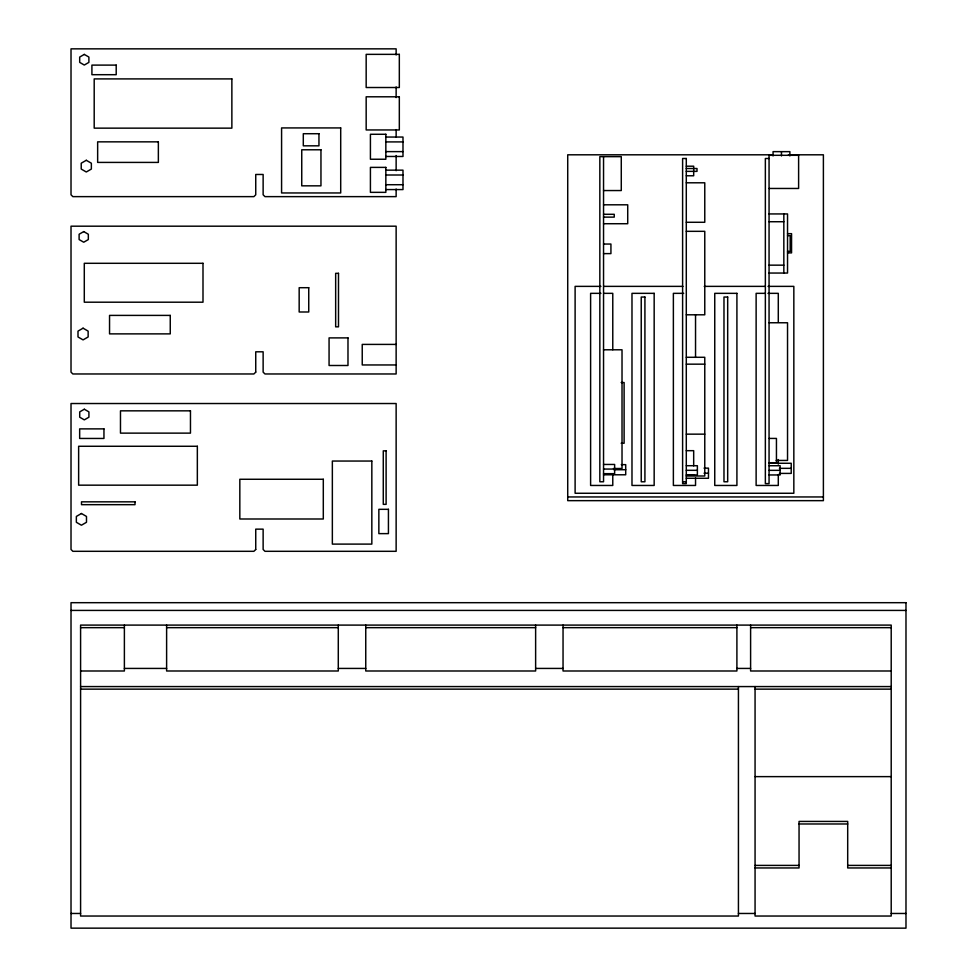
<?xml version="1.0" encoding="UTF-8"?>
<svg xmlns="http://www.w3.org/2000/svg" width="977" height="977" viewBox="0 0 977 977"><rect width="100%" height="100%" fill="white"/><g stroke="black" fill="none" stroke-linecap="round" stroke-linejoin="round"><path stroke-width="1.47" d="M385.842 137.049L402.988 137.049L402.988 156.467L385.842 156.467M385.842 141.909L402.988 141.909M385.842 151.618L402.988 151.618M773.173 154.806L567.722 154.806L567.722 500.651L823.391 500.651L823.391 154.806L788.39 154.806M769.058 158.494L765.357 158.494L765.357 483.615L769.058 483.615L769.058 155.306L798.612 155.306L798.612 188.463L769.058 188.463M686.294 166.2L693.682 166.2L693.682 175.775L686.294 175.775M686.294 168.52L697.004 168.52L697.004 171.366L686.294 171.366M385.842 170.157L402.988 170.157L402.988 189.575L385.842 189.575M385.842 175.005L402.988 175.005M686.294 182.797L704.771 182.797L704.771 222.28L686.294 222.28M385.842 184.714L402.988 184.714M603.542 190.552L621.274 190.552L621.274 156.65L599.841 156.65L599.841 481.771L603.542 481.771L603.542 156.65M603.542 204.804L627.722 204.804L627.722 223.721L603.542 223.721M769.058 213.939L787.535 213.939L787.535 273.047L769.058 273.047M603.542 214.293L614.24 214.293L614.24 217.126L603.542 217.126M769.058 221.73L783.835 221.73M686.294 231.329L704.771 231.329L704.771 314.802L686.294 314.802M787.535 233.674L791.553 233.674L791.553 252.884L787.535 252.884M787.535 235.677L790.185 235.677L790.185 251.345L787.535 251.345M603.542 244.042L610.93 244.042L610.93 253.617L603.542 253.617M769.058 265.158L783.835 265.158M600.94 286.371L575.111 286.371L575.111 493.263L793.837 493.263L793.837 286.371L768.007 286.371M603.969 286.371L682.96 286.371M704.222 286.371L764.979 286.371M600.953 293.344L590.609 293.344L590.609 485.459L612.774 485.459L612.774 474.785M603.908 293.344L612.774 293.344L612.774 349.766M683.717 293.344L673.373 293.344L673.373 485.459L695.539 485.459L695.539 477.838M764.991 293.344L756.125 293.344L756.125 485.459L778.29 485.459L778.29 474.785M767.946 293.344L778.29 293.344L778.29 322.312M769.058 322.764L787.535 322.764L787.535 460.436L776.165 460.436M396.137 344.405L362.235 344.405L362.235 364.958L396.137 364.958M603.542 349.79L622.019 349.79L622.019 468.496L613.483 468.496M686.294 357.289L704.771 357.289L704.771 475.994L686.294 475.994M686.294 364.165L704.771 364.165M621.177 382.532L624.108 382.532L624.108 443.24L621.177 443.24M686.294 434.154L704.771 434.154M769.058 438.429L776.446 438.429L776.446 462.719L769.058 462.719M686.294 450.678L693.682 450.678L693.682 465.858M769.058 463.269L791.223 463.269L791.223 473.405L779.402 473.405M603.542 464.454L614.631 464.454L614.631 473.674L603.542 473.674M621.274 464.649L625.707 464.649L625.707 474.785L603.542 474.785M686.294 465.711L697.383 465.711L697.383 474.92L686.294 474.92L693.682 474.969M769.058 465.736L780.134 465.736L780.134 474.956L769.058 474.956M704.038 468.142L708.472 468.142L708.472 478.278L686.294 478.278M779.402 468.337L791.223 468.337M603.542 469.058L614.631 469.058M613.886 469.717L625.707 469.717M686.294 470.316L697.383 470.316M769.058 470.34L780.134 470.34M704.038 473.21L708.472 473.21M682.605 481.771L686.294 481.771M567.722 496.951L823.391 496.951M71.016 610.417L905.984 610.417M80.59 627.661L124.384 627.661M166.615 627.661L338.286 627.661M365.752 627.661L535.628 627.661M563.045 627.661L736.902 627.661M750.605 627.661L891.207 627.661M124.384 668.427L166.615 668.427M338.286 668.427L365.752 668.427M535.628 668.427L563.045 668.427M736.902 668.427L750.605 668.427M80.59 670.991L124.384 670.991L124.384 625.097M891.207 670.991L750.605 670.991L750.605 625.097M80.59 686.575L891.207 686.575M80.59 689.139L738.429 689.139M755.062 689.139L891.207 689.139M755.062 776.63L891.207 776.63M799.052 823.977L847.694 823.977M755.062 865.402L799.052 865.402M847.694 865.402L891.207 865.402M755.062 867.955L799.052 867.955L799.052 821.425L847.694 821.425L847.694 867.955L891.207 867.955M71.016 913.471L80.59 913.471M738.429 913.471L755.062 913.471M891.207 913.471L905.984 913.471M789.88 155.929L789.88 151.643L773.063 151.643L773.063 155.929M783.835 213.939L783.835 273.047M781.466 151.643L781.466 155.929M778.29 459.544L778.29 464.112M755.062 686.575L755.062 916.035L891.207 916.035L891.207 625.097L80.59 625.097L80.59 916.035L738.429 916.035L738.429 686.575M736.902 625.097L736.902 670.991L563.045 670.991L563.045 625.097M695.539 314.692L695.539 357.387M535.628 625.097L535.628 670.991L365.752 670.991L365.752 625.097M396.137 54.944L396.137 48.85L71.016 48.85L71.016 194.789L72.86 196.633L253.898 196.633L255.742 194.789L255.742 174.468L263.131 174.468L263.131 194.789L264.975 196.633L396.137 196.633L396.137 189.013M396.137 86.941L396.137 97.602M396.137 129.599L396.137 137.22M396.137 155.502L396.137 170.731M338.286 625.097L338.286 670.991L166.615 670.991L166.615 625.097M255.742 372.127L253.898 373.971L72.86 373.971L71.016 372.127L71.016 226.188L396.137 226.188L396.137 373.971L264.975 373.971L263.131 372.127L263.131 351.805L255.742 351.805L255.742 372.127M255.742 549.465L253.898 551.309L72.86 551.309L71.016 549.465L71.016 403.525L396.137 403.525L396.137 551.309L264.975 551.309L263.131 549.465L263.131 529.143L255.742 529.143L255.742 549.465M84.291 54.407L79.687 57.057L79.687 62.381L84.291 65.044L88.895 62.381L88.895 57.057L84.291 54.407M86.294 160.289L81.225 163.208L81.225 169.058L86.294 171.989L91.362 169.058L91.362 163.208L86.294 160.289M83.729 231.586L79.113 234.248L79.113 239.56L83.729 242.223L88.333 239.56L88.333 234.248L83.729 231.586M83.069 328.187L78.001 331.118L78.001 336.967L83.069 339.886L88.138 336.967L88.138 331.118L83.069 328.187M84.315 409.229L79.711 411.879L79.711 417.203L84.315 419.866L88.919 417.203L88.919 411.879L84.315 409.229M81.421 513.511L76.353 516.442L76.353 522.292L81.421 525.211L86.489 522.292L86.489 516.442L81.421 513.511M399.324 54.358L366.167 54.358L366.167 87.515L399.324 87.515L399.324 54.358M116.202 65.105L91.911 65.105L91.911 74.692L116.202 74.692L116.202 65.105M231.867 78.905L94.195 78.905L94.195 128.146L231.867 128.146L231.867 78.905M399.324 96.796L366.167 96.796L366.167 129.953L399.324 129.953L399.324 96.796M340.704 127.926L281.584 127.926L281.584 192.957L340.704 192.957L340.704 127.926M318.954 133.715L303.297 133.715L303.297 145.829L318.954 145.829L318.954 133.715M385.842 134.276L370.417 134.276L370.417 159.239L385.842 159.239L385.842 134.276M158.359 141.848L97.651 141.848L97.651 162.414L158.359 162.414L158.359 141.848M320.957 149.786L301.746 149.786L301.746 185.838L320.957 185.838L320.957 149.786M686.294 158.494L682.605 158.494L682.605 483.615L686.294 483.615L686.294 158.494M385.842 167.385L370.417 167.385L370.417 192.347L385.842 192.347L385.842 167.385M202.996 263.301L84.291 263.301L84.291 302.198L202.996 302.198L202.996 263.301M338.494 273.328L335.661 273.328L335.661 326.831L338.494 326.831L338.494 273.328M308.744 287.702L299.17 287.702L299.17 311.993L308.744 311.993L308.744 287.702M654.163 293.344L631.985 293.344L631.985 485.459L654.163 485.459L654.163 293.344M736.914 293.344L714.749 293.344L714.749 485.459L736.914 485.459L736.914 293.344M644.918 297.045L641.23 297.045L641.23 481.771L644.918 481.771L644.918 297.045M727.682 297.045L723.981 297.045L723.981 481.771L727.682 481.771L727.682 297.045M170.254 315.4L109.546 315.4L109.546 333.878L170.254 333.878L170.254 315.4M347.983 337.895L329.066 337.895L329.066 365.496L347.983 365.496L347.983 337.895M190.466 410.841L120.476 410.841L120.476 433.129L190.466 433.129L190.466 410.841M103.953 428.879L79.662 428.879L79.662 438.453L103.953 438.453L103.953 428.879M197.342 446.269L78.636 446.269L78.636 485.166L197.342 485.166L197.342 446.269M386.11 450.849L383.277 450.849L383.277 504.352L386.11 504.352L386.11 450.849M371.834 461.046L332.351 461.046L332.351 544.104L371.834 544.104L371.834 461.046M323.302 479.267L239.829 479.267L239.829 518.995L323.302 518.995L323.302 479.267M135.009 501.836L81.506 501.836L81.506 504.669L135.009 504.669L135.009 501.836M388.431 509.322L378.856 509.322L378.856 533.625L388.431 533.625L388.431 509.322M905.984 602.687L71.016 602.687L71.016 928.15L905.984 928.15L905.984 602.687"/></g></svg>
